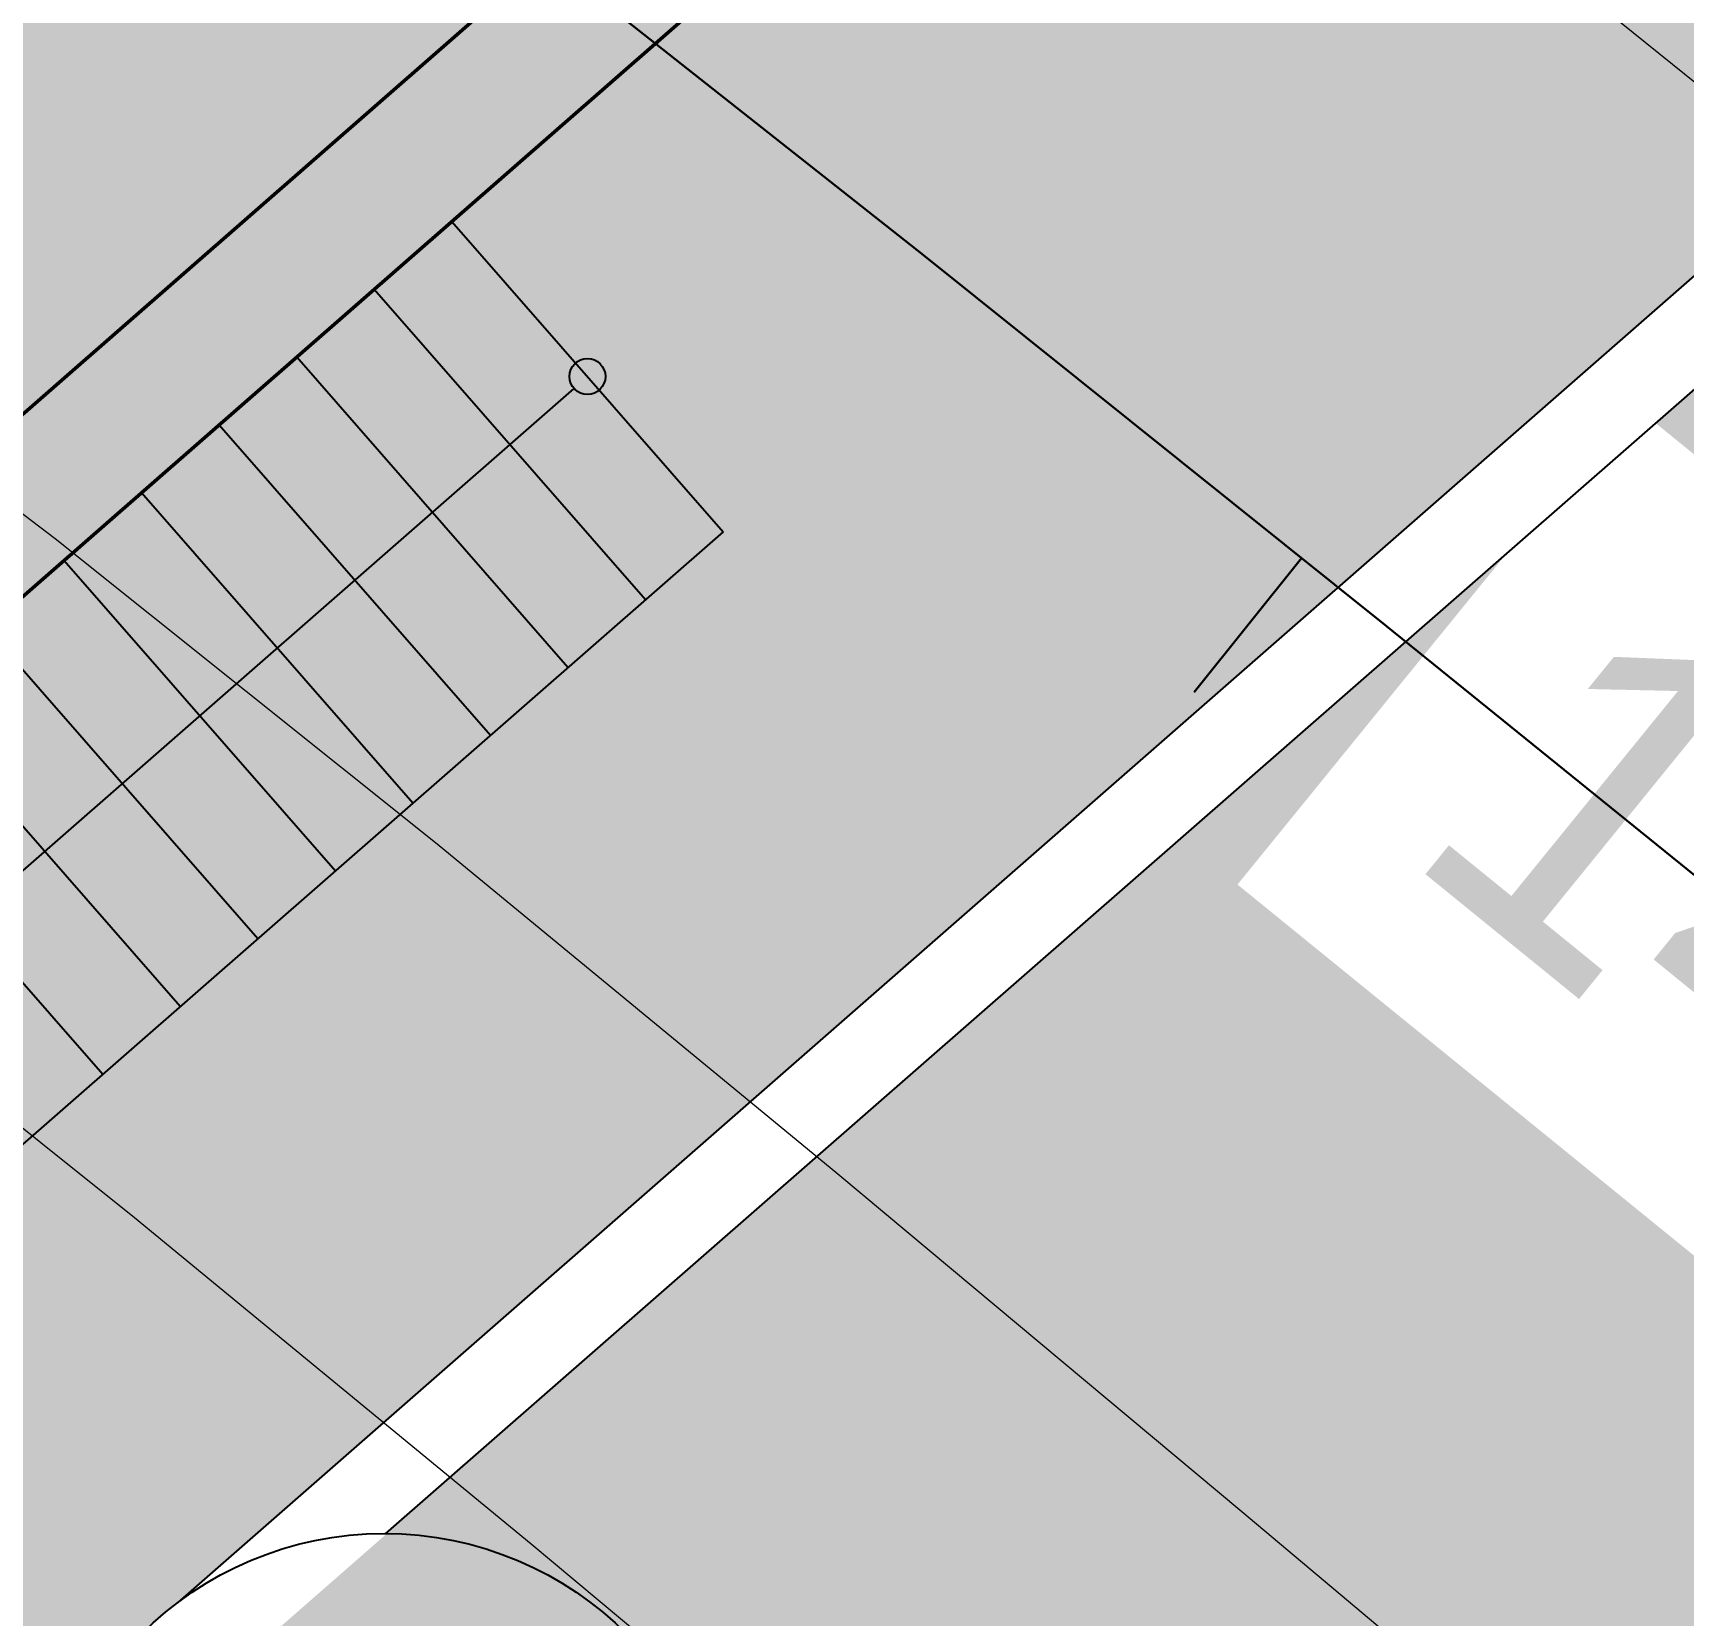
# Model space of a CAD drawing. Header units: millimetres. Extents: x 474337 to 1180020, y 4124662 to 4776603.
# Drawn here: x 832584 to 837392, y 4390236 to 4394846 of the extents above; entities that cross this region are included whole.
import ezdxf

# ---------------------------------------------------------------- set-up
doc = ezdxf.new("R2010")
doc.units = ezdxf.units.MM
doc.layers.add('(031) Горизонтали', color=42, linetype='Continuous')
doc.layers.add('(032) Горизонтали утолщенные', color=32, linetype='Continuous', lineweight=30)
doc.layers.add('(042) Бергштрих11', color=32, linetype='Continuous', lineweight=30)
doc.styles.add('P-131', font='')
doc.styles.get('P-131').set_extended_font_data('P131')

# ---------------------------------------------------------------- blocks, each defined once
blk = doc.blocks.new('io87po8otjtrio')
at = {"color": 7}
for p, q in [((5662404.8, 907996.4), (5666144.3, 902337.2)), ((5662751.2, 907925.5), (5666026.9, 902963.8)), ((5662266.3, 903668.7), (5663268, 904330)), ((5663268, 904330), (5665747.3, 900574.6)), ((5662431.6, 903418.3), (5663433.3, 904079.6)), ((5662796, 903955.6), (5665494.3, 899868.4)), ((5662596.8, 903168), (5663598.5, 903829.3)), ((5662762.1, 902917.6), (5663763.8, 903578.9)), ((5662927.4, 902667.2), (5663929.1, 903328.6)), ((5663092.7, 902416.9), (5664094.4, 903078.2)), ((5663258, 902166.5), (5664259.7, 902827.8)), ((5663423.3, 901916.2), (5664425, 902577.5)), ((5663588.6, 901665.8), (5664590.3, 902327.1))]:
    blk.add_line(p, q, dxfattribs=at)
at = {"color": 7, "lineweight": 50}
for p, q in [((5660452.5, 906416), (5664309.3, 900574)), ((5660167.8, 906121.2), (5662873.5, 902022.9))]:
    blk.add_line(p, q, dxfattribs=at)
at = {"color": 7}
for centre, radius in [((5662767.1, 903999.3), 52.4), ((5667017.2, 902825), 1000)]:
    blk.add_circle(centre, radius, dxfattribs=at)

msp = doc.modelspace()

# ---------------------------------------------------------------- hatches: boundary and pattern name
at = {"lineweight": 30}
h = msp.add_hatch(color=74, dxfattribs=at)
h.dxf.hatch_style = 1
h.paths.add_polyline_path([(848139.7, 4387459.1), (849731.4, 4387917), (852162.9, 4385135.8), (851496.6, 4383619.6), (855637, 4387239.5), (840903.6, 4404091.3), (835633.7, 4399483.9), (836948.2, 4397980.4), (836281.8, 4396464.2), (828753.4, 4389882.1), (830102.7, 4388338.8), (828597, 4387022.4), (828267.9, 4387398.8), (825708.3, 4385160.9), (821331.2, 4390167.3), (822836.9, 4391483.7), (818426.9, 4396527.7), (830773.5, 4407322.3), (832365.1, 4407780.2), (834796.7, 4404999), (834130.4, 4403482.8), (838270.8, 4407102.7), (831497.2, 4414850.2, 0.259332), (828712, 4415713.3), (814009, 4411562.8, -0.170668), (808685.4, 4398894.1), (812315.5, 4386034.9), (821754, 4352599.1), (879217.2, 4352809.4, 0.616153), (881499.5, 4357658.4), (858269.8, 4384228.1), (852999.9, 4379620.7), (854314.4, 4378117.2), (853648, 4376601), (846119.6, 4370018.9), (847468.9, 4368475.6), (845963.2, 4367159.2), (845634.1, 4367535.6), (843074.5, 4365297.7), (838697.4, 4370304.1), (840203.1, 4371620.5), (835793.1, 4376664.5)])
h.paths.add_polyline_path([(828900.5, 4381509.6), (826628.9, 4384106.3), (829942.2, 4387003.1), (832213.1, 4384405.8)], flags=16)
h.paths.add_polyline_path([(835195.8, 4387544.8, -0.090131), (833886.8, 4388516.2, -0.834301), (833005.7, 4390275.5), (838110.5, 4394742.2), (840414.2, 4392107.3)], flags=16)
h.paths.add_polyline_path([(847308.5, 4367139.9), (849579.3, 4364542.6), (846266.7, 4361646.4), (843995.1, 4364243.1)], flags=16)
h.paths.add_polyline_path([(850371.9, 4370412.3), (855476.7, 4374879), (857780.4, 4372244.1), (852562, 4367681.7, -0.090131), (851253.1, 4368653, -0.834301)], flags=16)
h = msp.add_hatch(color=21, dxfattribs=at)
h.dxf.hatch_style = 1
h.paths.add_polyline_path([(818426.9, 4396527.7), (822836.9, 4391483.7), (821331.2, 4390167.3), (825708.3, 4385160.9), (828267.9, 4387398.8), (828597, 4387022.4), (830102.7, 4388338.8), (828753.4, 4389882.1), (836281.8, 4396464.2), (836948.2, 4397980.4), (833000.9, 4402495.3), (834130.4, 4403482.8), (834796.7, 4404999), (832365.1, 4407780.2), (830773.5, 4407322.3)])
h = msp.add_hatch(color=4, dxfattribs=at)
h.dxf.hatch_style = 1
h.paths.add_polyline_path([(840061.5, 4392130.9), (838086.9, 4394389.4), (833162.8, 4390080.8, 0.928686), (833956.3, 4388812.6, 0.090329), (835159.5, 4387845.2)])

# ---------------------------------------------------------------- linework, layer by layer
at = {"layer": '(031) Горизонтали', "color": 42, "linetype": 'Continuous', "lineweight": 0, "elevation": 1465490.5}
msp.add_lwpolyline([(817159.5, 4400080.7), (817683.5, 4399902.1), (818307.6, 4399630.1), (819015.9, 4399281.4), (819792.1, 4398872.8), (820620.4, 4398421.3), (821484.5, 4397943.6), (822368.5, 4397456.6), (823256.3, 4396977.2), (824131.9, 4396522.2), (825027.7, 4396083.4), (825797.2, 4395729.6), (826480.1, 4395428.4), (827116, 4395147.8), (827744.4, 4394855.7), (828404.9, 4394519.8), (829137.1, 4394108.1), (829980.6, 4393588.3), (830805, 4393016.8), (831786.9, 4392270), (832879.2, 4391396.9), (834034.4, 4390446.5), (835205.3, 4389467.7)], dxfattribs=at)
at = {"layer": '(042) Бергштрих11', "color": 32, "linetype": 'Continuous', "lineweight": 30}
msp.add_line((836278.6, 4393316.4, 1466490.5), (835965.8, 4392926.3, 1466490.5), dxfattribs=at)

# ---------------------------------------------------------------- next in the draw order: wipeouts: each hides what was drawn before it
msp.add_wipeout([(836091.9, 4392366.1), (838510.8, 4390400.3), (839652.9, 4391805.7), (837234, 4393771.4)]).translate(0, 0, 1466490.5).dxf.layer = '(032) Горизонтали утолщенные'

# ---------------------------------------------------------------- next in the draw order: linework, layer by layer
at = {"layer": '(031) Горизонтали', "color": 42, "linetype": 'Continuous', "lineweight": 0}
for points, elevation in [([(827895.6, 4400708.5), (829169, 4400003.1), (830238.4, 4399407.6), (831037.5, 4398964.3), (831500.2, 4398715.2), (832028.2, 4398461.2), (832455.1, 4398271.9), (832843.4, 4398096.5), (833255.5, 4397884.3), (833754, 4397584.7), (834171.5, 4397283.7), (834870.9, 4396743.3), (835789.9, 4396015.8), (836866, 4395153.7), (838036.7, 4394209.4), (839239.7, 4393235.1), (840412.5, 4392283.3), (841492.7, 4391406.3), (842417.9, 4390656.7), (843125.6, 4390086.6)], 1466990.5), ([(828357, 4396114.8), (829065.6, 4395754.4), (829847.7, 4395314.7), (830747.2, 4394760.4), (831627.9, 4394149.8), (832647.9, 4393374.1), (833761, 4392484.3), (834928.1, 4391524.1), (836104.8, 4390540.6), (837244.7, 4389582)], 1465990.5)]:
    msp.add_lwpolyline(points, dxfattribs=dict(at, elevation=elevation))
at = {"layer": '(032) Горизонтали утолщенные', "color": 32, "linetype": 'Continuous', "lineweight": 30, "elevation": 1466490.5}
msp.add_lwpolyline([(828429.3, 4398310.5), (829044.1, 4397984.2), (829731.4, 4397651), (830300, 4397395.6), (830805.4, 4397173), (831303, 4396938.3), (831848.1, 4396646.5), (832496.2, 4396252.6), (833082.1, 4395834.4), (834002.7, 4395127.1), (835177.5, 4394199), (836525.7, 4393118.3), (837966.8, 4391953.3), (839420.1, 4390772.2), (840805, 4389643.4)], dxfattribs=at)
at = {"lineweight": 30, "elevation": 1503990.5}
msp.add_lwpolyline([(830773.5, 4407322.3), (832365.1, 4407780.2), (834796.7, 4404999), (834130.4, 4403482.8), (833000.9, 4402495.3), (836948.2, 4397980.4), (836281.8, 4396464.2), (828753.4, 4389882.1), (830102.7, 4388338.8), (828597, 4387022.4), (828267.9, 4387398.8), (825708.3, 4385160.9), (821331.2, 4390167.3), (822836.9, 4391483.7), (818426.9, 4396527.7)], close=True, dxfattribs=at)

# ---------------------------------------------------------------- next in the draw order: block references
at = {"lineweight": 50, "rotation": 277.7303370136379}
msp.add_blockref('io87po8otjtrio', (-823289.2, 9883552.4, 1503990.5), dxfattribs=at)

# ---------------------------------------------------------------- next in the draw order: texts
at = {"layer": '(032) Горизонтали утолщенные', "style": 'P-131'}
msp.add_text('1468', height=1000, rotation=320.9006, dxfattribs=at).set_placement((836560.2, 4392460.5, 1466490.5))

doc.saveas('drawing.dxf')
